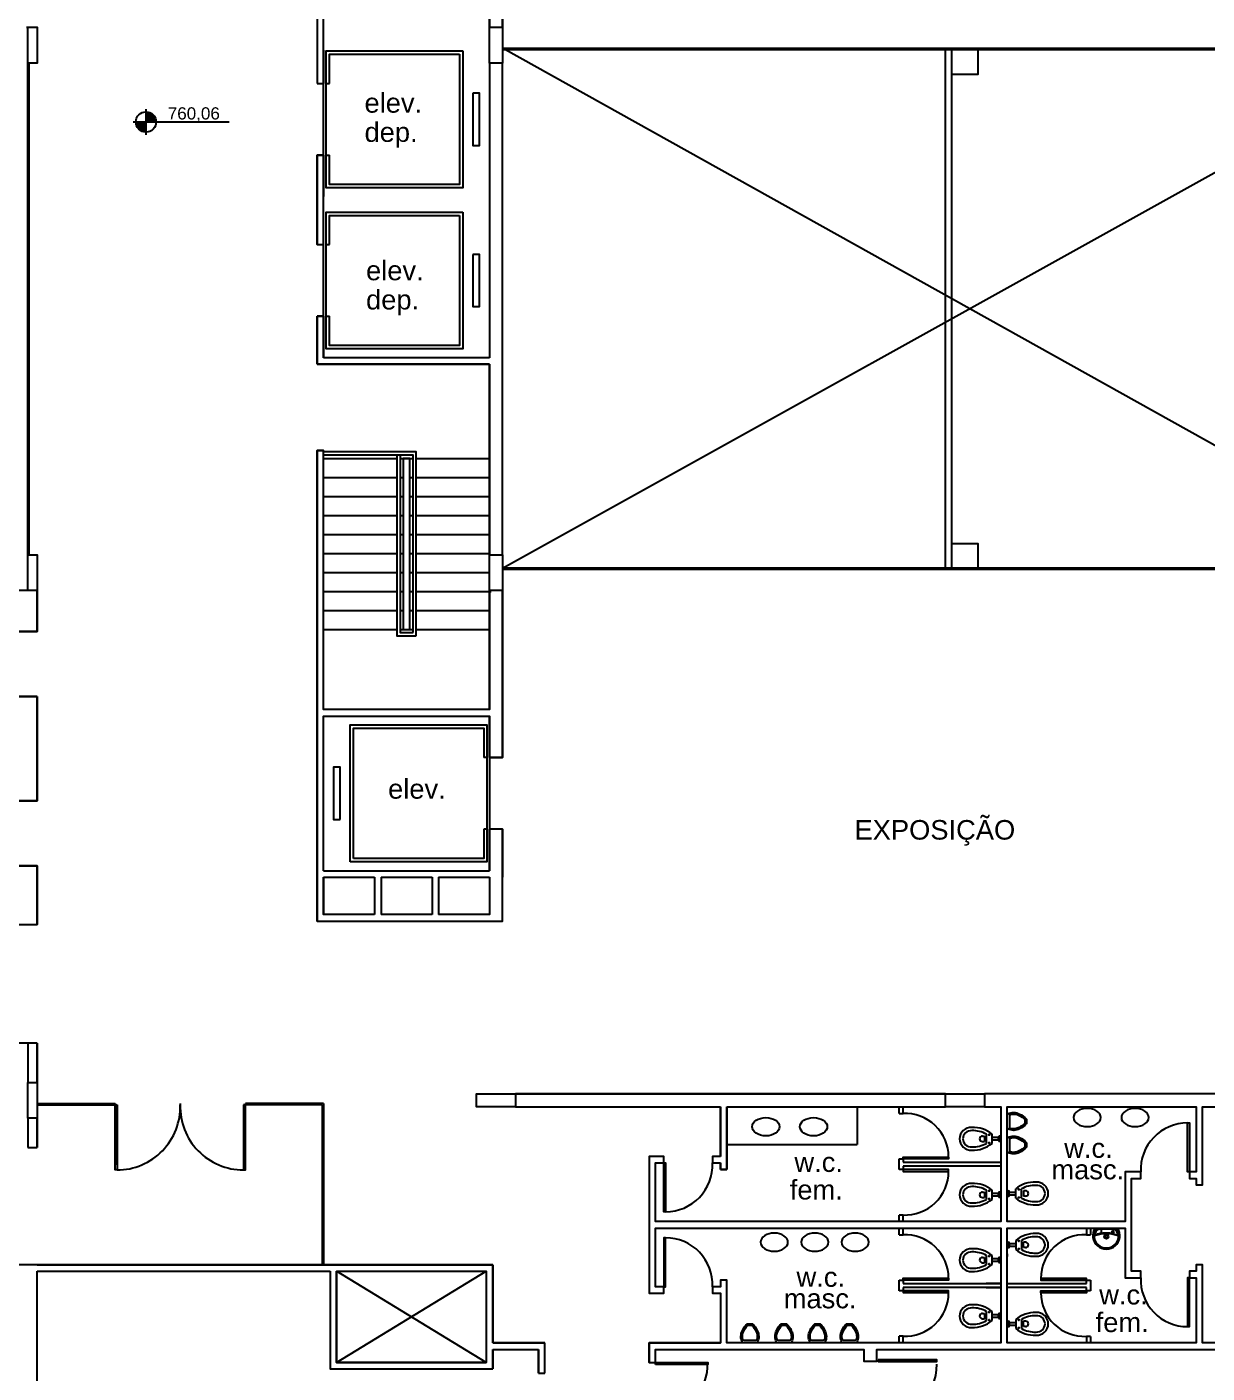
# Model space of a CAD drawing. Header units: metres. Extents: x -331 to 2982, y 362 to 2539.
# Drawn here: x 1078.44 to 1096.57, y 2285.73 to 2306.4 of the extents above; entities that cross this region are included whole.
import ezdxf
from ezdxf.enums import TextEntityAlignment as Align

# ---------------------------------------------------------------- set-up
doc = ezdxf.new("R2010")
doc.units = ezdxf.units.M
doc.linetypes.add('DASHDOT', pattern=[1, 0.5, -0.25, 0, -0.25])
doc.layers.get('0').update_dxf_attribs({"color": 251})
for name, color, linetype in [('ALV', 251, 'Continuous'), ('Cota Nivel', 251, 'Continuous'), ('CX', 251, 'Continuous'), ('Det', 251, 'Continuous'), ('Det_Vigas', 251, 'Continuous'), ('Div', 251, 'Continuous'), ('Est', 251, 'Continuous'), ('Mob', 251, 'Continuous'), ('Pis', 251, 'Continuous'), ('Texto_Salas', 251, 'Continuous'), ('vid', 251, 'Continuous'), ('vis', 251, 'Continuous')]:
    doc.layers.add(name, color=color, linetype=linetype)
doc.layers.add('Det_Lcorte', color=251, linetype='Continuous', lineweight=20)
doc.layers.add('LCorte', color=251, linetype='Continuous', lineweight=20)
doc.styles.add('ARIAL', font='arial.ttf')
doc.styles.add('DESTAQUE', font='arial.ttf', dxfattribs={"height": 0.4})
doc.styles.get("Standard").update_dxf_attribs({"font": 'arial.ttf', "height": 0.3})

# ---------------------------------------------------------------- blocks, each defined once
blk = doc.blocks.new('tttttttttttttt6')
at = {"layer": 'ALV', "color": 251}
for p, q in [((1308.4122, 2337.783), (1308.4122, 2338.2955)), ((1308.6122, 2338.2955), (1308.6122, 2337.783)), ((1305.7622, 2338.098), (1305.7622, 2336.9205)), ((1305.8622, 2336.9205), (1305.8622, 2338.098)), ((1305.8622, 2337.433), (1305.8622, 2336.9205)), ((1305.8622, 2336.9205), (1305.8622, 2337.433)), ((1305.8622, 2336.9205), (1305.8622, 2337.433)), ((1308.4122, 2337.233), (1308.4122, 2335.183)), ((1308.4122, 2337.233), (1308.4122, 2332.708)), ((1308.6122, 2329.683), (1308.6122, 2337.233)), ((1308.6122, 2329.683), (1308.6122, 2337.233)), ((1308.6122, 2329.683), (1308.6122, 2337.233)), ((1305.7622, 2336.9205), (1305.8622, 2336.9205)), ((1305.7622, 2336.9205), (1305.8622, 2336.9205)), ((1305.7622, 2336.9205), (1305.8622, 2336.9205)), ((1305.7622, 2336.9205), (1305.8622, 2336.9205)), ((1305.7622, 2334.4455), (1305.7622, 2335.8205)), ((1305.7622, 2335.8205), (1305.8622, 2335.8205)), ((1305.8622, 2335.8205), (1305.8622, 2335.183)), ((1305.7622, 2333.3455), (1305.8622, 2333.3455)), ((1305.7622, 2332.608), (1305.7622, 2333.3455)), ((1305.8622, 2333.3455), (1305.7622, 2333.3455)), ((1305.7622, 2333.3455), (1305.7622, 2332.608)), ((1305.8622, 2333.3455), (1305.8622, 2332.708)), ((1305.8622, 2332.708), (1305.8622, 2333.3455)), ((1308.4122, 2332.608), (1305.7622, 2332.608)), ((1305.7622, 2332.608), (1308.4122, 2332.608)), ((1308.4122, 2332.708), (1305.8622, 2332.708)), ((1308.4122, 2332.708), (1305.8622, 2332.708)), ((1308.4122, 2327.308), (1308.4122, 2332.608)), ((1308.4122, 2332.608), (1308.4122, 2329.683)), ((1308.4122, 2332.608), (1308.4122, 2329.683)), ((1305.7622, 2327.308), (1305.7622, 2331.283)), ((1305.7622, 2331.283), (1305.8622, 2331.283)), ((1305.8622, 2327.308), (1305.8622, 2331.283)), ((1301.4622, 2329.133), (1301.4622, 2328.508)), ((1308.6122, 2329.133), (1308.6122, 2326.5705)), ((1301.4622, 2328.508), (1301.1622, 2328.508)), ((1301.1622, 2327.508), (1301.4622, 2327.508)), ((1301.4622, 2327.508), (1301.4622, 2325.908)), ((1305.7622, 2324.733), (1305.7622, 2327.308)), ((1305.8622, 2327.208), (1308.4122, 2327.208)), ((1305.8622, 2324.833), (1305.8622, 2327.208)), ((1308.4122, 2326.5705), (1308.4122, 2327.208)), ((1308.6122, 2326.5705), (1308.4122, 2326.5705)), ((1301.4622, 2325.908), (1301.1622, 2325.908)), ((1308.4122, 2324.833), (1308.4122, 2325.4705)), ((1308.6122, 2325.4705), (1308.6122, 2324.733)), ((1301.1622, 2324.908), (1301.4622, 2324.908)), ((1301.4622, 2324.908), (1301.4622, 2324.008)), ((1305.7622, 2324.058), (1305.7622, 2324.733)), ((1305.8622, 2324.833), (1308.4122, 2324.833)), ((1305.8622, 2324.733), (1306.6455, 2324.733)), ((1305.8622, 2324.733), (1305.8622, 2324.158)), ((1306.6455, 2324.733), (1306.6455, 2324.158)), ((1306.7455, 2324.733), (1307.5288, 2324.733)), ((1306.7455, 2324.733), (1306.7455, 2324.158)), ((1307.5288, 2324.733), (1307.5288, 2324.158)), ((1307.6288, 2324.733), (1308.4122, 2324.733)), ((1307.6288, 2324.733), (1307.6288, 2324.158)), ((1308.6122, 2324.058), (1308.6122, 2324.733)), ((1305.7622, 2324.058), (1308.6122, 2324.058)), ((1301.4622, 2322.183), (1293.0222, 2322.183)), ((1301.3222, 2322.183), (1301.3222, 2321.583)), ((1301.3222, 2322.183), (1301.3222, 2321.583)), ((1301.3222, 2322.183), (1301.3222, 2321.583)), ((1301.4622, 2321.583), (1301.4622, 2322.183)), ((1301.4622, 2321.583), (1301.4622, 2322.183)), ((1315.4122, 2321.408), (1308.8122, 2321.408)), ((1308.8122, 2321.208), (1311.9577, 2321.208)), ((1311.9577, 2320.4457), (1311.9577, 2321.208)), ((1311.9577, 2321.208), (1311.9577, 2320.4457)), ((1312.0577, 2321.208), (1312.0577, 2320.2457)), ((1312.0577, 2320.2457), (1312.0577, 2321.208)), ((1312.0577, 2321.208), (1315.4122, 2321.208)), ((1312.0577, 2321.208), (1315.4122, 2321.208)), ((1301.3222, 2321.033), (1301.3222, 2320.583)), ((1301.3222, 2321.033), (1301.3222, 2320.583)), ((1301.3222, 2321.033), (1301.3222, 2320.583)), ((1301.4622, 2320.583), (1301.4622, 2321.033)), ((1301.4622, 2320.583), (1301.4622, 2321.033)), ((1301.3222, 2320.583), (1301.4622, 2320.583)), ((1301.3222, 2320.583), (1301.4622, 2320.583)), ((1311.9577, 2320.4457), (1311.8364, 2320.4457)), ((1311.8364, 2320.4457), (1311.8364, 2320.3457)), ((1311.8364, 2320.3457), (1311.9577, 2320.3457)), ((1311.9577, 2320.2457), (1311.9577, 2320.3457)), ((1311.9577, 2320.3457), (1311.9577, 2320.2457)), ((1312.0577, 2320.2457), (1311.9577, 2320.2457)), ((1311.9577, 2320.2457), (1312.0577, 2320.2457)), ((1301.4622, 2318.783), (1301.328, 2318.783)), ((1306.0622, 2318.783), (1301.4622, 2318.783)), ((1308.4622, 2318.783), (1306.0622, 2318.783)), ((1308.4622, 2317.583), (1308.4622, 2318.783)), ((1301.4622, 2318.683), (1305.9622, 2318.683)), ((1301.4622, 2318.683), (1305.9622, 2318.683)), ((1301.4622, 2316.783), (1301.4622, 2318.683)), ((1305.9622, 2318.683), (1305.9622, 2317.183)), ((1309.2622, 2317.583), (1308.4622, 2317.583)), ((1309.2622, 2317.1195), (1309.2622, 2317.583)), ((1308.4622, 2317.183), (1308.4622, 2317.483)), ((1308.4622, 2317.483), (1309.1622, 2317.483)), ((1309.1622, 2317.483), (1309.1622, 2317.1195)), ((1310.8622, 2317.283), (1310.9622, 2317.283)), ((1305.9622, 2317.183), (1308.4622, 2317.183)), ((1309.1622, 2317.1195), (1309.2622, 2317.1195)), ((1309.1622, 2317.1195), (1309.2622, 2317.1195))]:
    blk.add_line(p, q, dxfattribs=at)
for points in [[(1308.6122, 2338.2955), (1308.4122, 2338.2955), (1308.4122, 2337.783), (1308.5622, 2337.783), (1308.6122, 2337.783)], [(1305.8622, 2335.083), (1305.8622, 2335.183), (1305.8622, 2335.8205), (1305.7622, 2335.8205), (1305.7622, 2334.4455), (1305.8622, 2334.4455)], [(1305.8622, 2335.083), (1305.8622, 2335.183), (1305.8622, 2335.8205), (1305.7622, 2335.8205), (1305.7622, 2334.4455), (1305.8622, 2334.4455)], [(1301.4622, 2329.133), (1301.1622, 2329.133), (1301.1622, 2328.508), (1301.4622, 2328.508)], [(1301.4622, 2327.508), (1301.1622, 2327.508), (1301.1622, 2325.908), (1301.4622, 2325.908)], [(1306.0622, 2318.683), (1308.3622, 2318.683), (1308.3622, 2317.283), (1306.0622, 2317.283)]]:
    blk.add_lwpolyline(points, close=True, dxfattribs=at)
for points in [[(1305.7622, 2337.058), (1305.7622, 2337.058)], [(1305.8622, 2337.058), (1305.8622, 2337.058)], [(1305.8622, 2324.833), (1305.8622, 2327.208), (1308.4122, 2327.208), (1308.4122, 2326.5705), (1308.6122, 2326.5705), (1308.6122, 2329.133), (1308.4122, 2329.133), (1308.4122, 2327.308), (1305.8622, 2327.308), (1305.8622, 2331.283), (1305.7622, 2331.283), (1305.7622, 2327.308), (1305.7622, 2324.733), (1305.7622, 2324.058), (1308.6122, 2324.058), (1308.6122, 2324.733), (1308.6122, 2325.4705), (1308.4122, 2325.4705), (1308.4122, 2324.833)], [(1298.5622, 2324.008), (1301.4622, 2324.008), (1301.4622, 2324.908), (1301.1622, 2324.908)], [(1306.6455, 2324.158), (1305.8622, 2324.158), (1305.8622, 2324.733)], [(1308.4122, 2324.733), (1308.4122, 2324.158), (1307.6288, 2324.158)], [(1307.5288, 2324.158), (1306.7455, 2324.158)], [(1301.4622, 2322.183), (1301.4622, 2321.583)], [(1308.8122, 2321.408), (1315.4122, 2321.408)], [(1308.8122, 2321.208), (1311.9577, 2321.208)], [(1319.7018, 2321.408), (1316.0122, 2321.408), (1316.0122, 2321.208), (1316.2622, 2321.208), (1316.2622, 2319.4457), (1310.9622, 2319.4457), (1310.9622, 2320.3457), (1311.0864, 2320.3457), (1311.0864, 2320.4457), (1310.8622, 2320.4457), (1310.8622, 2318.3457), (1311.0864, 2318.3457), (1311.0864, 2318.4457), (1310.9622, 2318.4457), (1310.9622, 2319.3457), (1316.2622, 2319.3457), (1316.2622, 2317.5821), (1312.0577, 2317.5821), (1312.0577, 2318.5457), (1311.9577, 2318.5457), (1311.9577, 2318.4457), (1311.8364, 2318.4457), (1311.8364, 2318.3457), (1311.9577, 2318.3457), (1311.9577, 2317.5821), (1310.8622, 2317.5821), (1310.8622, 2317.283), (1310.9622, 2317.283), (1310.9622, 2317.4821), (1314.1622, 2317.4821), (1314.1622, 2317.3043), (1314.3622, 2317.3043), (1314.3622, 2317.4821), (1319.5622, 2317.4821)], [(1319.5622, 2317.5821), (1319.3622, 2317.5821), (1319.3622, 2318.7821), (1319.2622, 2318.7821), (1319.2622, 2318.6821), (1319.1622, 2318.6821), (1319.1622, 2318.5821), (1319.2622, 2318.5821), (1319.2622, 2317.5821), (1316.3622, 2317.5821), (1316.3622, 2319.3457), (1318.1718, 2319.3457), (1318.1718, 2318.5821), (1318.4122, 2318.5821), (1318.4122, 2318.6821), (1318.2718, 2318.6821), (1318.2718, 2320.1092), (1318.4122, 2320.1092), (1318.4122, 2320.2092), (1318.1718, 2320.2092), (1318.1718, 2319.4457), (1316.3622, 2319.4457), (1316.3622, 2321.208), (1319.2622, 2321.208), (1319.2622, 2320.2092), (1319.1622, 2320.2092), (1319.1622, 2320.1092), (1319.2622, 2320.1092), (1319.2622, 2320.0092), (1319.3622, 2320.0092), (1319.3622, 2321.208), (1319.7018, 2321.208)], [(1312.0577, 2321.208), (1312.0577, 2321.208)], [(1301.4622, 2321.033), (1301.4622, 2320.583)], [(1301.3222, 2320.583), (1301.4622, 2320.583)], [(1311.9577, 2320.4457), (1311.8364, 2320.4457), (1311.8364, 2320.3457), (1311.9577, 2320.3457)], [(1301.4622, 2318.783), (1301.1622, 2318.783)], [(1301.4622, 2318.783), (1306.0622, 2318.783)], [(1306.0622, 2318.783), (1308.4622, 2318.783)], [(1308.4622, 2318.783), (1308.4622, 2317.583)], [(1305.9622, 2318.683), (1305.9622, 2317.183), (1308.4622, 2317.183)], [(1306.0622, 2318.683), (1306.0622, 2317.283), (1308.3622, 2317.283)], [(1306.0622, 2318.683), (1308.3622, 2318.683)], [(1308.2622, 2318.683), (1308.2622, 2318.683)], [(1308.3622, 2318.683), (1308.3622, 2317.283)], [(1308.4622, 2317.583), (1309.2622, 2317.583)], [(1309.1622, 2317.583), (1309.1622, 2317.583)], [(1309.2622, 2317.1195), (1309.2622, 2317.583)], [(1310.8622, 2317.283), (1310.8622, 2317.5821), (1311.9577, 2317.5821)], [(1308.4622, 2317.483), (1308.4622, 2317.183)], [(1308.4622, 2317.483), (1309.1622, 2317.483)], [(1309.1622, 2317.1195), (1309.1622, 2317.483)], [(1309.2622, 2317.483), (1309.2622, 2317.483)], [(1310.9622, 2317.283), (1310.9622, 2317.4821), (1314.1622, 2317.4821)]]:
    blk.add_lwpolyline(points, dxfattribs=at)
at = {"layer": 'Cota Nivel', "color": 251}
for points in [[(1303.1362, 2336.1343), (1303.1362, 2336.5243)], [(1302.9412, 2336.3293), (1304.4114, 2336.3293)]]:
    blk.add_lwpolyline(points, dxfattribs=at)
at = {"layer": 'Cota Nivel', "color": 251, "const_width": 0.156}
for points in [[(1303.1362, 2336.2513, -0.4142136), (1303.0582, 2336.3293, -1)], [(1303.2142, 2336.3293, 0.4142136), (1303.1362, 2336.4073, 1)]]:
    blk.add_lwpolyline(points, format="xyb", dxfattribs=at)
at = {"layer": 'Cota Nivel', "color": 251}
blk.add_circle((1303.1362, 2336.3293), 0.156, dxfattribs=at)
at = {"layer": 'CX', "color": 251, "ltscale": 0.8}
blk.add_line((1303.6622, 2321.258), (1303.6622, 2321.238), dxfattribs=at)
for points in [[(1319.1622, 2320.2092), (1319.1322, 2320.2092), (1319.1322, 2320.9592), (1319.1622, 2320.9592)], [(1319.1622, 2318.5821), (1319.1322, 2318.5821), (1319.1322, 2317.8321), (1319.1622, 2317.8321)], [(1314.3822, 2317.3243), (1314.3822, 2317.2943), (1315.2822, 2317.2943), (1315.2822, 2317.3243)]]:
    blk.add_lwpolyline(points, close=True, dxfattribs=at)
at = {"layer": 'CX', "color": 251, "ltscale": 8}
for points in [[(1314.7622, 2320.4062), (1314.7622, 2320.4362), (1315.4622, 2320.4362), (1315.4622, 2320.4062)], [(1314.7622, 2320.2462), (1314.7622, 2320.2162), (1315.4622, 2320.2162), (1315.4622, 2320.2462)], [(1314.7622, 2318.5439), (1314.7622, 2318.5739), (1315.4622, 2318.5739), (1315.4622, 2318.5439)], [(1317.579, 2318.5431), (1317.579, 2318.5731), (1316.879, 2318.5731), (1316.879, 2318.5431)], [(1314.7622, 2318.3839), (1314.7622, 2318.3539), (1315.4622, 2318.3539), (1315.4622, 2318.3839)], [(1317.579, 2318.3831), (1317.579, 2318.3531), (1316.879, 2318.3531), (1316.879, 2318.3831)]]:
    blk.add_lwpolyline(points, close=True, dxfattribs=at)
at = {"layer": 'CX', "color": 251}
blk.add_lwpolyline([(1310.9622, 2317.253), (1310.9622, 2317.283), (1311.7622, 2317.283), (1311.7622, 2317.253)], close=True, dxfattribs=at)
at = {"layer": 'CX', "color": 251, "ltscale": 0.8}
for centre, radius, start, end in [((1302.6922, 2321.2084), 0.9704, 270, 1.74491), ((1304.6322, 2321.2084), 0.9704, 178.25509, 270), ((1319.1322, 2320.2386), 0.7206, 90, 182.33828), ((1311.1164, 2320.3163), 0.7206, 270, 2.33828), ((1311.1164, 2318.4751), 0.7206, 357.66172, 90), ((1319.1322, 2318.5527), 0.7206, 177.66172, 270), ((1314.4117, 2317.2543), 0.8705, 268.05796, 0)]:
    blk.add_arc(centre, radius, start, end, dxfattribs=at)
at = {"layer": 'CX', "color": 251, "ltscale": 8}
for centre, start, end in [((1314.7915, 2320.4362), 0, 92.5089), ((1314.7915, 2320.2162), 267.4911, 0), ((1314.7915, 2318.5739), 0, 92.5089), ((1317.5497, 2318.5731), 87.4911, 180), ((1314.7915, 2318.3539), 267.4911, 0), ((1317.5497, 2318.3531), 180, 272.5089)]:
    blk.add_arc(centre, 0.6706, start, end, dxfattribs=at)
at = {"layer": 'CX', "color": 251}
blk.add_arc((1310.9922, 2317.2536), 0.7706, 270, 2.18938, dxfattribs=at)
at = {"layer": 'Det', "color": 251}
for p, q in [((1308.6122, 2337.468), (1322.6122, 2329.658)), ((1315.4122, 2329.478), (1315.4122, 2337.438)), ((1308.6122, 2329.478), (1322.6122, 2337.258)), ((1315.5122, 2329.858), (1315.5122, 2337.058)), ((1308.3622, 2317.283), (1306.0622, 2318.683)), ((1306.0622, 2317.283), (1308.3622, 2318.683))]:
    blk.add_line(p, q, dxfattribs=at)
at = {"layer": 'Det_Vigas', "color": 251}
blk.add_line((1301.3022, 2337.783), (1301.3222, 2337.783), dxfattribs=at)
at = {"layer": 'Div', "color": 251}
for p, q in [((1314.7022, 2321.1062), (1314.7622, 2321.1062)), ((1314.7022, 2320.2462), (1314.7022, 2320.4062)), ((1314.7022, 2320.4062), (1314.7622, 2320.4062)), ((1314.7622, 2320.2462), (1314.7022, 2320.2462)), ((1314.7622, 2320.3562), (1316.2622, 2320.3562)), ((1316.2622, 2320.2962), (1314.7622, 2320.2962)), ((1314.7622, 2319.5462), (1314.7022, 2319.5462)), ((1314.7022, 2319.2439), (1314.7622, 2319.2439)), ((1317.579, 2319.2431), (1317.639, 2319.2431)), ((1314.7022, 2318.3839), (1314.7022, 2318.5439)), ((1314.7022, 2318.5439), (1314.7622, 2318.5439)), ((1317.579, 2318.5431), (1317.639, 2318.5431)), ((1317.639, 2318.5431), (1317.639, 2318.3831)), ((1314.7622, 2318.3839), (1314.7022, 2318.3839)), ((1314.7622, 2318.4939), (1316.2622, 2318.4939)), ((1316.2622, 2318.4339), (1314.7622, 2318.4339)), ((1316.2622, 2318.4939), (1316.0388, 2318.4939)), ((1316.0388, 2318.4339), (1316.2622, 2318.4339)), ((1316.3622, 2318.4931), (1317.579, 2318.4931)), ((1317.579, 2318.4331), (1316.3622, 2318.4331)), ((1317.639, 2318.3831), (1317.579, 2318.3831)), ((1314.7622, 2317.6839), (1314.7022, 2317.6839)), ((1317.639, 2317.6831), (1317.579, 2317.6831))]:
    blk.add_line(p, q, dxfattribs=at)
at = {"layer": 'Div', "color": 251, "ltscale": 0.8}
for p, q in [((1314.7622, 2320.4062), (1314.7622, 2320.3562)), ((1314.7622, 2320.2962), (1314.7622, 2320.2462)), ((1314.7622, 2318.5439), (1314.7622, 2318.4939)), ((1317.579, 2318.4931), (1317.579, 2318.5431)), ((1314.7622, 2318.4339), (1314.7622, 2318.3839)), ((1317.579, 2318.3831), (1317.579, 2318.4331))]:
    blk.add_line(p, q, dxfattribs=at)
at = {"layer": 'Div', "color": 251}
for points in [[(1314.7022, 2321.1062), (1314.7022, 2321.208)], [(1314.7622, 2321.1062), (1314.7622, 2321.208)], [(1314.7022, 2319.4457), (1314.7022, 2319.5462)], [(1314.7622, 2319.4457), (1314.7622, 2319.5462)], [(1314.7022, 2319.2439), (1314.7022, 2319.3457)], [(1314.7622, 2319.2439), (1314.7622, 2319.3457)], [(1317.579, 2319.3449), (1317.579, 2319.2431)], [(1317.639, 2319.3449), (1317.639, 2319.2431)], [(1314.7022, 2317.5821), (1314.7022, 2317.6839)], [(1314.7622, 2317.5821), (1314.7622, 2317.6839)], [(1317.579, 2317.6831), (1317.579, 2317.5813)], [(1317.639, 2317.6831), (1317.639, 2317.5813)]]:
    blk.add_lwpolyline(points, dxfattribs=at)
at = {"layer": 'Div', "color": 251, "ltscale": 0.8}
for points in [[(1311.0864, 2320.3457), (1311.1164, 2320.3457), (1311.1164, 2319.5957), (1311.0864, 2319.5957)], [(1311.0864, 2318.4457), (1311.1164, 2318.4457), (1311.1164, 2319.1957), (1311.0864, 2319.1957)]]:
    blk.add_lwpolyline(points, close=True, dxfattribs=at)
at = {"layer": 'Est', "color": 251}
for points in [[(1301.3222, 2337.233), (1301.3222, 2337.783), (1301.4622, 2337.783), (1301.4622, 2337.233)], [(1315.5122, 2337.058), (1315.5122, 2337.458), (1315.9122, 2337.458), (1315.9122, 2337.058)], [(1301.3222, 2329.133), (1301.3222, 2329.683), (1301.4622, 2329.683), (1301.4622, 2329.133)], [(1315.5122, 2329.458), (1315.5122, 2329.858), (1315.9122, 2329.858), (1315.9122, 2329.458)], [(1301.3222, 2321.033), (1301.3222, 2321.583), (1301.4622, 2321.583), (1301.4622, 2321.033)], [(1308.8122, 2321.208), (1308.2122, 2321.208), (1308.2122, 2321.408), (1308.8122, 2321.408)], [(1316.0122, 2321.208), (1315.4122, 2321.208), (1315.4122, 2321.408), (1316.0122, 2321.408)]]:
    blk.add_lwpolyline(points, close=True, dxfattribs=at)
for points in [[(1308.4122, 2337.233), (1308.4122, 2337.783), (1308.5622, 2337.783), (1308.6122, 2337.783), (1308.6122, 2337.233), (1308.4122, 2337.233)], [(1308.4122, 2329.133), (1308.4122, 2329.683), (1308.5122, 2329.683), (1308.6122, 2329.683), (1308.6122, 2329.133), (1308.4122, 2329.133)]]:
    blk.add_lwpolyline(points, dxfattribs=at)
at = {"layer": 'Mob', "color": 251, "ltscale": 0.8}
for p in [(1314.0577, 2321.208), (1312.0577, 2320.628)]:
    blk.add_line(p, (1314.0577, 2320.628), dxfattribs=at)
at = {"layer": 'Mob', "color": 251}
for p, q in [((1315.9828, 2320.7574), (1316.0121, 2320.7574)), ((1315.9828, 2320.6757), (1316.0121, 2320.6757)), ((1316.0121, 2320.7574), (1316.0121, 2320.6757)), ((1316.0431, 2320.6465), (1316.0431, 2320.7865)), ((1316.1308, 2320.6465), (1316.1308, 2320.7865)), ((1316.2308, 2320.7365), (1316.1308, 2320.7365)), ((1316.2308, 2320.6965), (1316.1308, 2320.6965)), ((1316.2308, 2320.7365), (1316.2308, 2320.7475)), ((1316.2308, 2320.6965), (1316.2308, 2320.7365)), ((1316.2308, 2320.6965), (1316.2308, 2320.6855)), ((1316.2508, 2320.7568), (1316.2402, 2320.7568)), ((1316.2508, 2320.6762), (1316.2402, 2320.6762)), ((1316.2508, 2320.7165), (1316.2508, 2320.7568)), ((1316.2508, 2320.7165), (1316.2508, 2320.6762)), ((1315.9828, 2319.8976), (1316.0121, 2319.8976)), ((1315.9828, 2319.8159), (1316.0121, 2319.8159)), ((1316.0121, 2319.8976), (1316.0121, 2319.8159)), ((1316.0431, 2319.7868), (1316.0431, 2319.9268)), ((1316.1308, 2319.7868), (1316.1308, 2319.9268)), ((1316.2308, 2319.8768), (1316.1308, 2319.8768)), ((1316.2308, 2319.8368), (1316.1308, 2319.8368)), ((1316.2308, 2319.8768), (1316.2308, 2319.8877)), ((1316.2308, 2319.8368), (1316.2308, 2319.8768)), ((1316.2308, 2319.8368), (1316.2308, 2319.8258)), ((1316.2508, 2319.8971), (1316.2402, 2319.8971)), ((1316.2508, 2319.8164), (1316.2402, 2319.8164)), ((1316.2508, 2319.8568), (1316.2508, 2319.8971)), ((1316.2508, 2319.8568), (1316.2508, 2319.8164)), ((1316.3735, 2319.8766), (1316.3735, 2319.917)), ((1316.3735, 2319.917), (1316.3842, 2319.917)), ((1316.3735, 2319.8766), (1316.3735, 2319.8363)), ((1316.3735, 2319.8363), (1316.3842, 2319.8363)), ((1316.3935, 2319.8966), (1316.3935, 2319.9076)), ((1316.3935, 2319.8966), (1316.3935, 2319.9076)), ((1316.3935, 2319.8566), (1316.3935, 2319.8966)), ((1316.3935, 2319.8966), (1316.4935, 2319.8966)), ((1316.3935, 2319.8566), (1316.4935, 2319.8566)), ((1316.3935, 2319.8566), (1316.3935, 2319.8457)), ((1316.4935, 2319.8066), (1316.4935, 2319.9466)), ((1316.5813, 2319.8066), (1316.5813, 2319.9466)), ((1316.6122, 2319.9175), (1316.6122, 2319.8358)), ((1316.6415, 2319.9175), (1316.6122, 2319.9175)), ((1316.6415, 2319.8358), (1316.6122, 2319.8358)), ((1316.4935, 2319.1565), (1316.4935, 2319.0165)), ((1316.5813, 2319.1565), (1316.5813, 2319.0165)), ((1316.3622, 2318.9477), (1316.3622, 2318.9881)), ((1316.3622, 2318.9477), (1316.3622, 2318.9074)), ((1316.3735, 2319.1268), (1316.3735, 2319.0462)), ((1316.3735, 2319.1268), (1316.3842, 2319.1268)), ((1316.3735, 2319.0462), (1316.3842, 2319.0462)), ((1316.3935, 2319.1065), (1316.3935, 2319.1175)), ((1316.3935, 2319.1065), (1316.4935, 2319.1065)), ((1316.3935, 2319.1065), (1316.3935, 2319.0665)), ((1316.3935, 2319.0665), (1316.3935, 2319.0555)), ((1316.3935, 2319.0665), (1316.4935, 2319.0665)), ((1316.6415, 2319.1273), (1316.6122, 2319.1273)), ((1316.6122, 2319.0456), (1316.6122, 2319.1273)), ((1316.6415, 2319.0456), (1316.6122, 2319.0456)), ((1315.9828, 2318.895), (1316.0121, 2318.895)), ((1315.9828, 2318.8133), (1316.0121, 2318.8133)), ((1316.0121, 2318.895), (1316.0121, 2318.8133)), ((1316.0431, 2318.7842), (1316.0431, 2318.9242)), ((1316.1308, 2318.7842), (1316.1308, 2318.9242)), ((1316.2308, 2318.8742), (1316.1308, 2318.8742)), ((1316.2308, 2318.8342), (1316.1308, 2318.8342)), ((1316.2308, 2318.8742), (1316.2308, 2318.8852)), ((1316.2308, 2318.8342), (1316.2308, 2318.8742)), ((1316.2308, 2318.8342), (1316.2308, 2318.8232)), ((1316.2508, 2318.8945), (1316.2402, 2318.8945)), ((1316.2508, 2318.8139), (1316.2402, 2318.8139)), ((1316.2508, 2318.8542), (1316.2508, 2318.8945)), ((1316.2508, 2318.8542), (1316.2508, 2318.8139)), ((1315.9828, 2318.0353), (1316.0121, 2318.0353)), ((1315.9828, 2317.9536), (1316.0121, 2317.9536)), ((1316.0121, 2318.0353), (1316.0121, 2317.9536)), ((1316.0431, 2317.9244), (1316.0431, 2318.0644)), ((1316.1308, 2317.9244), (1316.1308, 2318.0644)), ((1316.2308, 2318.0144), (1316.1308, 2318.0144)), ((1316.2308, 2317.9744), (1316.1308, 2317.9744)), ((1316.2308, 2318.0144), (1316.2308, 2318.0254)), ((1316.2308, 2317.9744), (1316.2308, 2318.0144)), ((1316.2308, 2317.9744), (1316.2308, 2317.9635)), ((1316.2508, 2318.0348), (1316.2402, 2318.0348)), ((1316.2508, 2317.9541), (1316.2402, 2317.9541)), ((1316.2508, 2317.9944), (1316.2508, 2318.0348)), ((1316.2508, 2317.9944), (1316.2508, 2317.9541)), ((1316.3735, 2317.8336), (1316.3735, 2317.9142)), ((1316.3735, 2317.9142), (1316.3842, 2317.9142)), ((1316.3935, 2317.8939), (1316.3935, 2317.9049)), ((1316.4935, 2317.9439), (1316.4935, 2317.8039)), ((1316.5813, 2317.9439), (1316.5813, 2317.8039)), ((1316.6122, 2317.8331), (1316.6122, 2317.9148)), ((1316.6415, 2317.9148), (1316.6122, 2317.9148)), ((1316.3735, 2317.8336), (1316.3842, 2317.8336)), ((1316.3935, 2317.8939), (1316.3935, 2317.8539)), ((1316.3935, 2317.8939), (1316.4935, 2317.8939)), ((1316.3935, 2317.8539), (1316.4935, 2317.8539)), ((1316.3935, 2317.8539), (1316.3935, 2317.843)), ((1316.6415, 2317.8331), (1316.6122, 2317.8331))]:
    blk.add_line(p, q, dxfattribs=at)
for points in [[(1316.6571, 2320.9522, -0.1726666), (1316.6545, 2320.9449, -0.1278495), (1316.5524, 2320.87, -0.259672), (1316.3723, 2320.8687, -0.2739631), (1316.3622, 2320.8858), (1316.3622, 2321.0803, -0.2739631), (1316.3723, 2321.0974, -0.259672), (1316.5524, 2321.0961, -0.1278495), (1316.6545, 2321.0212, -0.1726666), (1316.6571, 2321.0139)], [(1316.6338, 2320.9607, -0.1823097), (1316.6309, 2320.9531, -0.1183593), (1316.5438, 2320.8916, -0.2074226), (1316.4148, 2320.8761, -0.3314437), (1316.401, 2320.8946), (1316.401, 2321.0715, -0.3314437), (1316.4148, 2321.0901, -0.2074226), (1316.5438, 2321.0745, -0.1183593), (1316.6309, 2321.0131, -0.1823097), (1316.6338, 2321.0054)], [(1316.6571, 2320.5905, -0.1726666), (1316.6545, 2320.5832, -0.1278495), (1316.5524, 2320.5083, -0.259672), (1316.3723, 2320.5071, -0.2739631), (1316.3622, 2320.5241), (1316.3622, 2320.7187, -0.2739631), (1316.3723, 2320.7357, -0.259672), (1316.5524, 2320.7344, -0.1278495), (1316.6545, 2320.6596, -0.1726666), (1316.6571, 2320.6522)], [(1316.6338, 2320.5991, -0.1823097), (1316.6309, 2320.5914, -0.1183593), (1316.5438, 2320.53, -0.2074226), (1316.4148, 2320.5144, -0.3314437), (1316.401, 2320.533), (1316.401, 2320.7098, -0.3314437), (1316.4148, 2320.7284, -0.2074226), (1316.5438, 2320.7128, -0.1183593), (1316.6309, 2320.6514, -0.1823097), (1316.6338, 2320.6437)], [(1317.8848, 2319.3349, 0.0197654), (1317.7588, 2319.3299, 0.0557255), (1317.7408, 2319.3277, 0.2683703), (1317.7075, 2319.2917, 0.0852699), (1317.6956, 2319.2042, 0.3739751), (1317.8848, 2319.0397, 0.3739751), (1318.074, 2319.2042, 0.0852699), (1318.0621, 2319.2917, 0.2683703), (1318.0288, 2319.3277, 0.0557255), (1318.0108, 2319.3299, 0.0197654)], [(1312.4403, 2317.877, -0.1726666), (1312.4476, 2317.8744, -0.1278495), (1312.5225, 2317.7723, -0.259672), (1312.5238, 2317.5922, -0.2739631), (1312.5067, 2317.5821), (1312.3122, 2317.5821, -0.2739631), (1312.2952, 2317.5922, -0.259672), (1312.2964, 2317.7723, -0.1278495), (1312.3713, 2317.8744, -0.1726666), (1312.3786, 2317.877)], [(1312.4318, 2317.8537, -0.1823097), (1312.4395, 2317.8508, -0.1183593), (1312.5009, 2317.7637, -0.2074226), (1312.5165, 2317.6347, -0.3314437), (1312.4979, 2317.6209), (1312.321, 2317.6209, -0.3314437), (1312.3025, 2317.6347, -0.2074226), (1312.318, 2317.7637, -0.1183593), (1312.3795, 2317.8508, -0.1823097), (1312.3871, 2317.8537)], [(1312.9647, 2317.877, -0.1726666), (1312.972, 2317.8744, -0.1278495), (1313.0469, 2317.7723, -0.259672), (1313.0481, 2317.5922, -0.2739631), (1313.0311, 2317.5821), (1312.8365, 2317.5821, -0.2739631), (1312.8195, 2317.5922, -0.259672), (1312.8208, 2317.7723, -0.1278495), (1312.8956, 2317.8744, -0.1726666), (1312.903, 2317.877)], [(1312.9561, 2317.8537, -0.1823097), (1312.9638, 2317.8508, -0.1183593), (1313.0252, 2317.7637, -0.2074226), (1313.0408, 2317.6347, -0.3314437), (1313.0222, 2317.6209), (1312.8454, 2317.6209, -0.3314437), (1312.8268, 2317.6347, -0.2074226), (1312.8424, 2317.7637, -0.1183593), (1312.9038, 2317.8508, -0.1823097), (1312.9115, 2317.8537)], [(1313.479, 2317.877, -0.1726666), (1313.4864, 2317.8744, -0.1278495), (1313.5612, 2317.7723, -0.259672), (1313.5625, 2317.5922, -0.2739631), (1313.5455, 2317.5821), (1313.3509, 2317.5821, -0.2739631), (1313.3339, 2317.5922, -0.259672), (1313.3351, 2317.7723, -0.1278495), (1313.41, 2317.8744, -0.1726666), (1313.4173, 2317.877)], [(1313.4705, 2317.8537, -0.1823097), (1313.4782, 2317.8508, -0.1183593), (1313.5396, 2317.7637, -0.2074226), (1313.5552, 2317.6347, -0.3314437), (1313.5366, 2317.6209), (1313.3598, 2317.6209, -0.3314437), (1313.3412, 2317.6347, -0.2074226), (1313.3568, 2317.7637, -0.1183593), (1313.4182, 2317.8508, -0.1823097), (1313.4259, 2317.8537)], [(1313.9684, 2317.877, -0.1726666), (1313.9758, 2317.8744, -0.1278495), (1314.0506, 2317.7723, -0.259672), (1314.0519, 2317.5922, -0.2739631), (1314.0349, 2317.5821), (1313.8403, 2317.5821, -0.2739631), (1313.8233, 2317.5922, -0.259672), (1313.8245, 2317.7723, -0.1278495), (1313.8994, 2317.8744, -0.1726666), (1313.9067, 2317.877)], [(1313.9599, 2317.8537, -0.1823097), (1313.9676, 2317.8508, -0.1183593), (1314.029, 2317.7637, -0.2074226), (1314.0446, 2317.6347, -0.3314437), (1314.026, 2317.6209), (1313.8492, 2317.6209, -0.3314437), (1313.8306, 2317.6347, -0.2074226), (1313.8462, 2317.7637, -0.1183593), (1313.9076, 2317.8508, -0.1823097), (1313.9153, 2317.8537)]]:
    blk.add_lwpolyline(points, format="xyb", close=True, dxfattribs=at)
for points in [[(1316.2622, 2320.5064), (1316.2622, 2320.5064)], [(1316.2622, 2318.6441), (1316.2622, 2318.6441)], [(1316.3622, 2318.6441), (1316.3622, 2318.6441)], [(1316.3622, 2317.9074), (1316.3622, 2317.9074)], [(1316.2622, 2317.7843), (1316.2622, 2317.7843)]]:
    blk.add_lwpolyline(points, dxfattribs=at)
for points in [[(1318.0593, 2319.2385, 0.0933904), (1318.0468, 2319.2917, 0.2816729), (1318.0018, 2319.3247, 0.0227741), (1317.9118, 2319.3304), (1317.8848, 2319.3304), (1317.8578, 2319.3304, 0.0227741), (1317.7678, 2319.3247, 0.2816729), (1317.7228, 2319.2917, 0.0933904), (1317.7102, 2319.2385)], [(1318.0593, 2319.2385, -0.5574818), (1318.0518, 2319.2334, 0.0685919), (1317.9478, 2319.2633, 0.0248602), (1317.8848, 2319.2683, 0.0248602), (1317.8218, 2319.2633, 0.0685919), (1317.7178, 2319.2334, -0.5574818), (1317.7102, 2319.2385)], [(1318.0522, 2319.2332, 0.0724154), (1317.8848, 2319.2566, 0.0724154), (1317.7174, 2319.2332)], [(1317.7202, 2319.2345, -0.4671537), (1317.7228, 2319.2415, -0.0393119), (1317.7898, 2319.2651, 0.3207148), (1317.8087, 2319.2854, 0.0328114), (1317.8128, 2319.3232)]]:
    blk.add_lwpolyline(points, format="xyb", dxfattribs=at)
for centre, radius in [((1316.0846, 2320.7785), 0.00707), ((1316.0846, 2320.6546), 0.00707), ((1316.0846, 2319.9187), 0.00707), ((1316.0846, 2319.7948), 0.00707), ((1316.5398, 2319.9386), 0.00707), ((1316.5398, 2319.8147), 0.00707), ((1316.5398, 2319.1484), 0.00707), ((1317.8848, 2319.2152), 0.0328), ((1317.8848, 2319.2152), 0.0203), ((1317.9838, 2319.289), 0.0158), ((1316.5398, 2319.0245), 0.00707), ((1316.0846, 2318.9161), 0.00707), ((1316.0846, 2318.7922), 0.00707), ((1316.0846, 2318.0564), 0.00707), ((1316.0846, 2317.9325), 0.00707), ((1316.5398, 2317.9359), 0.00707), ((1316.5398, 2317.812), 0.00707)]:
    blk.add_circle(centre, radius, dxfattribs=at)
for centre, radius, start, end in [((1315.8096, 2320.7128), 0.1788, 86.68113, 178.79621), ((1315.8096, 2320.7128), 0.1288, 86.68113, 178.79621), ((1315.8367, 2320.4271), 0.4644, 50.69789, 92.06371), ((1315.8367, 2320.4271), 0.4144, 60.13245, 92.06371), ((1315.8096, 2320.7203), 0.1788, 181.20379, 273.31887), ((1315.8096, 2320.7203), 0.1288, 181.20379, 273.31887), ((1315.8367, 2321.0059), 0.4644, 267.93629, 309.30211), ((1315.8367, 2321.0059), 0.4144, 267.93629, 299.86755), ((1315.9803, 2320.7145), 0.043, 86.68113, 178.79621), ((1315.9803, 2320.7186), 0.043, 181.20379, 273.31887), ((1316.2402, 2320.7475), 0.00935, 90, 180), ((1316.2402, 2320.6855), 0.00935, 180, 270), ((1315.8096, 2319.853), 0.1788, 86.68113, 178.79621), ((1315.8096, 2319.853), 0.1288, 86.68113, 178.79621), ((1315.8367, 2319.5674), 0.4644, 50.69789, 92.06371), ((1315.8367, 2319.5674), 0.4144, 60.13245, 92.06371), ((1316.7877, 2319.5873), 0.4644, 87.93629, 129.30211), ((1316.7877, 2319.5873), 0.4144, 87.93629, 119.86755), ((1316.8148, 2319.8729), 0.1788, 1.20379, 93.31887), ((1316.8148, 2319.8729), 0.1288, 1.20379, 93.31887), ((1315.8096, 2319.8605), 0.1788, 181.20379, 273.31887), ((1315.8096, 2319.8605), 0.1288, 181.20379, 273.31887), ((1315.8367, 2320.1461), 0.4644, 267.93629, 309.30211), ((1315.8367, 2320.1461), 0.4144, 267.93629, 299.86755), ((1315.9803, 2319.8547), 0.043, 86.68113, 178.79621), ((1315.9803, 2319.8588), 0.043, 181.20379, 273.31887), ((1316.2402, 2319.8877), 0.00935, 90, 180), ((1316.2402, 2319.8258), 0.00935, 180, 270), ((1316.3842, 2319.9076), 0.00935, 0, 90), ((1316.3842, 2319.8457), 0.00935, 270, 0), ((1316.7877, 2320.166), 0.4644, 230.69789, 272.06371), ((1316.7877, 2320.166), 0.4144, 240.13245, 272.06371), ((1316.644, 2319.8746), 0.043, 1.20379, 93.31887), ((1316.644, 2319.8787), 0.043, 266.68113, 358.79621), ((1316.8148, 2319.8804), 0.1788, 266.68113, 358.79621), ((1316.8148, 2319.8804), 0.1288, 266.68113, 358.79621), ((1316.7877, 2318.7971), 0.4644, 87.93629, 129.30211), ((1316.7877, 2318.7971), 0.4144, 87.93629, 119.86755), ((1316.8148, 2319.0827), 0.1788, 1.20379, 93.31887), ((1316.8148, 2319.0827), 0.1288, 1.20379, 93.31887), ((1317.9427, 2319.2206), 0.2656, 151.91228, 184.09392), ((1317.8848, 2319.2307), 0.209, 187.98183, 270), ((1317.8848, 2319.2307), 0.209, 270, 352.01817), ((1317.8269, 2319.2206), 0.2656, 355.90608, 27.73531), ((1315.8096, 2318.8504), 0.1788, 86.68113, 178.79621), ((1315.8096, 2318.8504), 0.1288, 86.68113, 178.79621), ((1315.8367, 2318.5648), 0.4644, 50.69789, 92.06371), ((1315.8367, 2318.5648), 0.4144, 60.13245, 92.06371), ((1316.3842, 2319.1175), 0.00935, 0, 90), ((1316.3842, 2319.0555), 0.00935, 270, 0), ((1316.7877, 2319.3759), 0.4644, 230.69789, 272.06371), ((1316.7877, 2319.3759), 0.4144, 240.13245, 272.06371), ((1316.644, 2319.0844), 0.043, 1.20379, 93.31887), ((1316.644, 2319.0885), 0.043, 266.68113, 358.79621), ((1316.8148, 2319.0902), 0.1788, 266.68113, 358.79621), ((1316.8148, 2319.0902), 0.1288, 266.68113, 358.79621), ((1315.8096, 2318.8579), 0.1788, 181.20379, 273.31887), ((1315.8096, 2318.8579), 0.1288, 181.20379, 273.31887), ((1315.8367, 2319.1436), 0.4644, 267.93629, 309.30211), ((1315.8367, 2319.1436), 0.4144, 267.93629, 299.86755), ((1315.9803, 2318.8521), 0.043, 86.68113, 178.79621), ((1315.9803, 2318.8562), 0.043, 181.20379, 273.31887), ((1316.2402, 2318.8852), 0.00935, 90, 180), ((1316.2402, 2318.8232), 0.00935, 180, 270), ((1315.8096, 2317.9907), 0.1788, 86.68113, 178.79621), ((1315.8096, 2317.9907), 0.1288, 86.68113, 178.79621), ((1315.8367, 2317.7051), 0.4644, 50.69789, 92.06371), ((1315.8367, 2317.7051), 0.4144, 60.13245, 92.06371), ((1315.8096, 2317.9982), 0.1788, 181.20379, 273.31887), ((1315.8096, 2317.9982), 0.1288, 181.20379, 273.31887), ((1315.8367, 2318.2838), 0.4644, 267.93629, 309.30211), ((1315.8367, 2318.2838), 0.4144, 267.93629, 299.86755), ((1315.9803, 2317.9924), 0.043, 86.68113, 178.79621), ((1315.9803, 2317.9965), 0.043, 181.20379, 273.31887), ((1316.2402, 2318.0254), 0.00935, 90, 180), ((1316.2402, 2317.9635), 0.00935, 180, 270), ((1316.3842, 2317.9049), 0.00935, 0, 90), ((1316.7877, 2317.5846), 0.4644, 87.93629, 129.30211), ((1316.7877, 2317.5846), 0.4144, 87.93629, 119.86755), ((1316.644, 2317.8719), 0.043, 1.20379, 93.31887), ((1316.8148, 2317.8702), 0.1788, 1.20379, 93.31887), ((1316.8148, 2317.8702), 0.1288, 1.20379, 93.31887), ((1316.3842, 2317.843), 0.00935, 270, 0), ((1316.7877, 2318.1633), 0.4644, 230.69789, 272.06371), ((1316.7877, 2318.1633), 0.4144, 240.13245, 272.06371), ((1316.644, 2317.876), 0.043, 266.68113, 358.79621), ((1316.8148, 2317.8777), 0.1788, 266.68113, 358.79621), ((1316.8148, 2317.8777), 0.1288, 266.68113, 358.79621)]:
    blk.add_arc(centre, radius, start, end, dxfattribs=at)
for centre in [(1312.6568, 2320.9011), (1313.3894, 2320.9011)]:
    blk.add_ellipse(centre, major_axis=(-0.21, 0), ratio=0.6666667, dxfattribs=at)
at = {"layer": 'Mob', "color": 251, "extrusion": (0, 0, -1)}
for centre in [(1317.5918, 2321.0428), (1318.3257, 2321.0428), (1312.7857, 2319.1287), (1313.4068, 2319.1287), (1314.0274, 2319.1287)]:
    blk.add_ellipse(centre, major_axis=(0.21, 0), ratio=0.6666667, dxfattribs=at)
at = {"layer": 'Pis', "color": 251}
for p, q in [((1305.8622, 2335.8205), (1305.8622, 2336.9205)), ((1305.9022, 2335.8205), (1305.9022, 2336.9205)), ((1305.9022, 2336.9205), (1305.9522, 2336.9205)), ((1305.9022, 2335.8205), (1305.9522, 2335.8205)), ((1305.8622, 2333.3455), (1305.8622, 2334.4455)), ((1305.9022, 2333.3455), (1305.9022, 2334.4455)), ((1305.9022, 2334.4455), (1305.9522, 2334.4455)), ((1305.9022, 2333.3455), (1305.9522, 2333.3455)), ((1305.8622, 2331.163), (1306.9872, 2331.163)), ((1307.0372, 2331.163), (1307.2372, 2331.163)), ((1307.2872, 2331.163), (1308.4122, 2331.163)), ((1305.8622, 2330.8713), (1306.9872, 2330.8713)), ((1307.0372, 2330.8713), (1307.0872, 2330.8713)), ((1307.1872, 2330.8713), (1307.2372, 2330.8713)), ((1307.2872, 2330.8713), (1308.4122, 2330.8713)), ((1305.8622, 2330.5797), (1306.9872, 2330.5797)), ((1307.0372, 2330.5797), (1307.0872, 2330.5797)), ((1307.1872, 2330.5797), (1307.2372, 2330.5797)), ((1307.2872, 2330.5797), (1308.4122, 2330.5797)), ((1305.8622, 2330.288), (1306.9872, 2330.288)), ((1307.0372, 2330.288), (1307.0872, 2330.288)), ((1307.1872, 2330.288), (1307.2372, 2330.288)), ((1307.2872, 2330.288), (1308.4122, 2330.288)), ((1305.8622, 2329.9963), (1306.9872, 2329.9963)), ((1307.0372, 2329.9963), (1307.0872, 2329.9963)), ((1307.1872, 2329.9963), (1307.2372, 2329.9963)), ((1307.2872, 2329.9963), (1308.4122, 2329.9963)), ((1305.8622, 2329.7047), (1306.9872, 2329.7047)), ((1307.0372, 2329.7047), (1307.0872, 2329.7047)), ((1307.1872, 2329.7047), (1307.2372, 2329.7047)), ((1307.2872, 2329.7047), (1308.4122, 2329.7047)), ((1305.8622, 2329.413), (1306.9872, 2329.413)), ((1307.0372, 2329.413), (1307.0872, 2329.413)), ((1307.1872, 2329.413), (1307.2372, 2329.413)), ((1307.2872, 2329.413), (1308.4122, 2329.413)), ((1305.8622, 2329.1213), (1306.9872, 2329.1213)), ((1307.0372, 2329.1213), (1307.0872, 2329.1213)), ((1307.1872, 2329.1213), (1307.2372, 2329.1213)), ((1307.2872, 2329.1213), (1308.4372, 2329.1213)), ((1305.8622, 2328.8297), (1306.9872, 2328.8297)), ((1307.0372, 2328.8297), (1307.0872, 2328.8297)), ((1307.1872, 2328.8297), (1307.2372, 2328.8297)), ((1307.2872, 2328.8297), (1308.4122, 2328.8297)), ((1305.8622, 2328.538), (1306.9872, 2328.538)), ((1307.0372, 2328.538), (1307.2372, 2328.538)), ((1307.2872, 2328.538), (1308.4122, 2328.538)), ((1308.3722, 2326.5705), (1308.3222, 2326.5705)), ((1308.3722, 2326.5705), (1308.3722, 2325.4705)), ((1308.4122, 2326.5705), (1308.4122, 2325.4705)), ((1308.3722, 2325.4705), (1308.3222, 2325.4705))]:
    blk.add_line(p, q, dxfattribs=at)
for points in [[(1305.9022, 2336.9205), (1305.9022, 2337.4205), (1308.0022, 2337.4205)], [(1308.0022, 2337.4205), (1308.0022, 2335.3205), (1305.9022, 2335.3205), (1305.9022, 2335.8205)], [(1305.9522, 2336.9205), (1305.9522, 2337.3705), (1307.9522, 2337.3705)], [(1307.9522, 2337.3705), (1307.9522, 2335.3705), (1305.9522, 2335.3705), (1305.9522, 2335.8205)], [(1308.0022, 2334.9455), (1308.0022, 2332.8455), (1305.9022, 2332.8455), (1305.9022, 2333.3455)], [(1305.9022, 2334.4455), (1305.9022, 2334.9455), (1308.0022, 2334.9455)], [(1305.9522, 2334.4455), (1305.9522, 2334.8955), (1307.9522, 2334.8955)], [(1307.9522, 2334.8955), (1307.9522, 2332.8955), (1305.9522, 2332.8955), (1305.9522, 2333.3455)], [(1306.2722, 2324.9705), (1306.2722, 2327.0705), (1308.3722, 2327.0705), (1308.3722, 2326.5705)], [(1306.3222, 2325.0205), (1306.3222, 2327.0205), (1308.3222, 2327.0205), (1308.3222, 2326.5705)], [(1308.3722, 2325.4705), (1308.3722, 2324.9705), (1306.2722, 2324.9705)], [(1308.3222, 2325.4705), (1308.3222, 2325.0205), (1306.3222, 2325.0205)]]:
    blk.add_lwpolyline(points, dxfattribs=at)
for points in [[(1308.1572, 2336.7705), (1308.1572, 2335.9705), (1308.2572, 2335.9705), (1308.2572, 2336.7705)], [(1308.1572, 2334.2955), (1308.1572, 2333.4955), (1308.2572, 2333.4955), (1308.2572, 2334.2955)], [(1307.1872, 2328.538), (1307.1872, 2331.163), (1307.0872, 2331.163), (1307.0872, 2328.538)], [(1306.1172, 2325.6205), (1306.1172, 2326.4205), (1306.0172, 2326.4205), (1306.0172, 2325.6205)]]:
    blk.add_lwpolyline(points, close=True, dxfattribs=at)
at = {"layer": 'vid', "color": 251}
for p, q in [((1322.6122, 2337.458), (1308.6122, 2337.458)), ((1322.6122, 2337.438), (1308.6122, 2337.438)), ((1301.3222, 2329.683), (1301.3222, 2337.233)), ((1301.3422, 2329.683), (1301.3422, 2337.233)), ((1322.6122, 2329.478), (1308.6122, 2329.478)), ((1322.6122, 2329.458), (1308.6122, 2329.458)), ((1305.8622, 2321.258), (1304.6622, 2321.258)), ((1305.8422, 2321.238), (1304.6622, 2321.238)), ((1305.8422, 2321.238), (1305.8422, 2318.783)), ((1305.8622, 2321.258), (1305.8622, 2318.783))]:
    blk.add_line(p, q, dxfattribs=at)
at = {"layer": 'vid', "color": 251, "ltscale": 0.8}
for p, q in [((1302.6622, 2321.258), (1302.6622, 2321.238)), ((1302.6622, 2321.238), (1302.6622, 2320.316)), ((1304.6622, 2321.258), (1304.6622, 2321.238))]:
    blk.add_line(p, q, dxfattribs=at)
at = {"layer": 'vid', "color": 251}
for points in [[(1301.4622, 2321.258), (1302.6622, 2321.258)], [(1301.4622, 2321.238), (1302.6622, 2321.238)]]:
    blk.add_lwpolyline(points, dxfattribs=at)
at = {"layer": 'vid', "color": 251, "ltscale": 0.8}
for points in [[(1302.6922, 2321.238), (1302.6922, 2320.238), (1302.6622, 2320.238), (1302.6622, 2321.238)], [(1304.6322, 2321.238), (1304.6322, 2320.238), (1304.6622, 2320.238), (1304.6622, 2321.238)]]:
    blk.add_lwpolyline(points, close=True, dxfattribs=at)
at = {"layer": 'vis', "color": 251}
blk.add_line((1307.0372, 2331.213), (1305.8622, 2331.213), dxfattribs=at)
for points in [[(1307.2872, 2328.438), (1307.2872, 2331.263), (1305.8622, 2331.263)], [(1306.9872, 2331.213), (1306.9872, 2328.438), (1307.2872, 2328.438)]]:
    blk.add_lwpolyline(points, dxfattribs=at)
blk.add_lwpolyline([(1307.2372, 2328.488), (1307.2372, 2331.213), (1307.0372, 2331.213), (1307.0372, 2328.488)], close=True, dxfattribs=at)
at = {"layer": 'Cota Nivel', "color": 251}
blk.add_text('760,06', height=0.1872, dxfattribs=at).set_placement((1304.2702, 2336.3114), align=Align.BOTTOM_RIGHT)
at = {"layer": 'Det_Lcorte', "color": 251, "linetype": 'DASHDOT', "ltscale": 0.0075, "transparency": 33554534, "style": 'ARIAL'}
for tag, p in [('A', (1214.3221, 2339.7973)), ('B', (1234.7042, 2339.7973)), ('C', (1271.1112, 2339.7973)), ('A', (1214.3221, 2336.9463)), ('B', (1234.7042, 2336.9463)), ('C', (1271.1112, 2336.9463))]:
    blk.add_attdef(tag, text='', height=0.225, rotation=270, dxfattribs=at).set_placement(p, align=Align.MIDDLE_CENTER)
at = {"layer": 'LCorte', "color": 251, "style": 'ARIAL'}
for tag, p in [('A', (1275.3241, 2379.6973)), ('B', (1302.5617, 2377.7988)), ('A', (1275.3231, 2282.3686)), ('B', (1302.5617, 2282.3686))]:
    blk.add_attdef(tag, text='', height=0.3, rotation=90, dxfattribs=at).set_placement(p, align=Align.MIDDLE_CENTER)
for tag, p in [('F', (1198.7585, 2341.9841)), ('F', (1330.4237, 2341.9841)), ('F', (1330.4237, 2341.9841)), ('E', (1198.7585, 2326.0996)), ('E', (1330.4237, 2326.0996)), ('D', (1198.7004, 2316.7091)), ('D', (1330.4237, 2316.7068)), ('C', (1198.7585, 2306.9512)), ('C', (1330.4237, 2306.9512))]:
    blk.add_attdef(tag, text='', height=0.3, dxfattribs=at).set_placement(p, align=Align.MIDDLE_CENTER)
at = {"layer": 'Texto_Salas', "color": 251, "style": 'DESTAQUE'}
for s, p in [('elev.', (1306.4919, 2336.472)), ('dep.', (1306.4919, 2336.0235)), ('elev.', (1306.5155, 2333.8989)), ('dep.', (1306.5155, 2333.4504)), ('elev.', (1306.8541, 2325.9385)), ('EXPOSIÇÃO', (1314.0169, 2325.3104)), ('w.c.', (1317.237, 2320.4239)), ('w.c.', (1313.0944, 2320.2078)), ('masc.', (1317.0407, 2320.0942)), ('fem.', (1313.0229, 2319.7841)), ('w.c.', (1313.1266, 2318.4436)), ('masc.', (1312.9302, 2318.1139)), ('w.c.', (1317.7753, 2318.1722)), ('fem.', (1317.7209, 2317.7485))]:
    blk.add_text(s, height=0.3, dxfattribs=at).set_placement(p)

msp = doc.modelspace()

# ---------------------------------------------------------------- block references
at = {"color": 1, "linetype": 'Continuous', "lineweight": 15}
msp.add_blockref('tttttttttttttt6', (-222.865, -31.39), dxfattribs=at)

doc.saveas('drawing.dxf')
